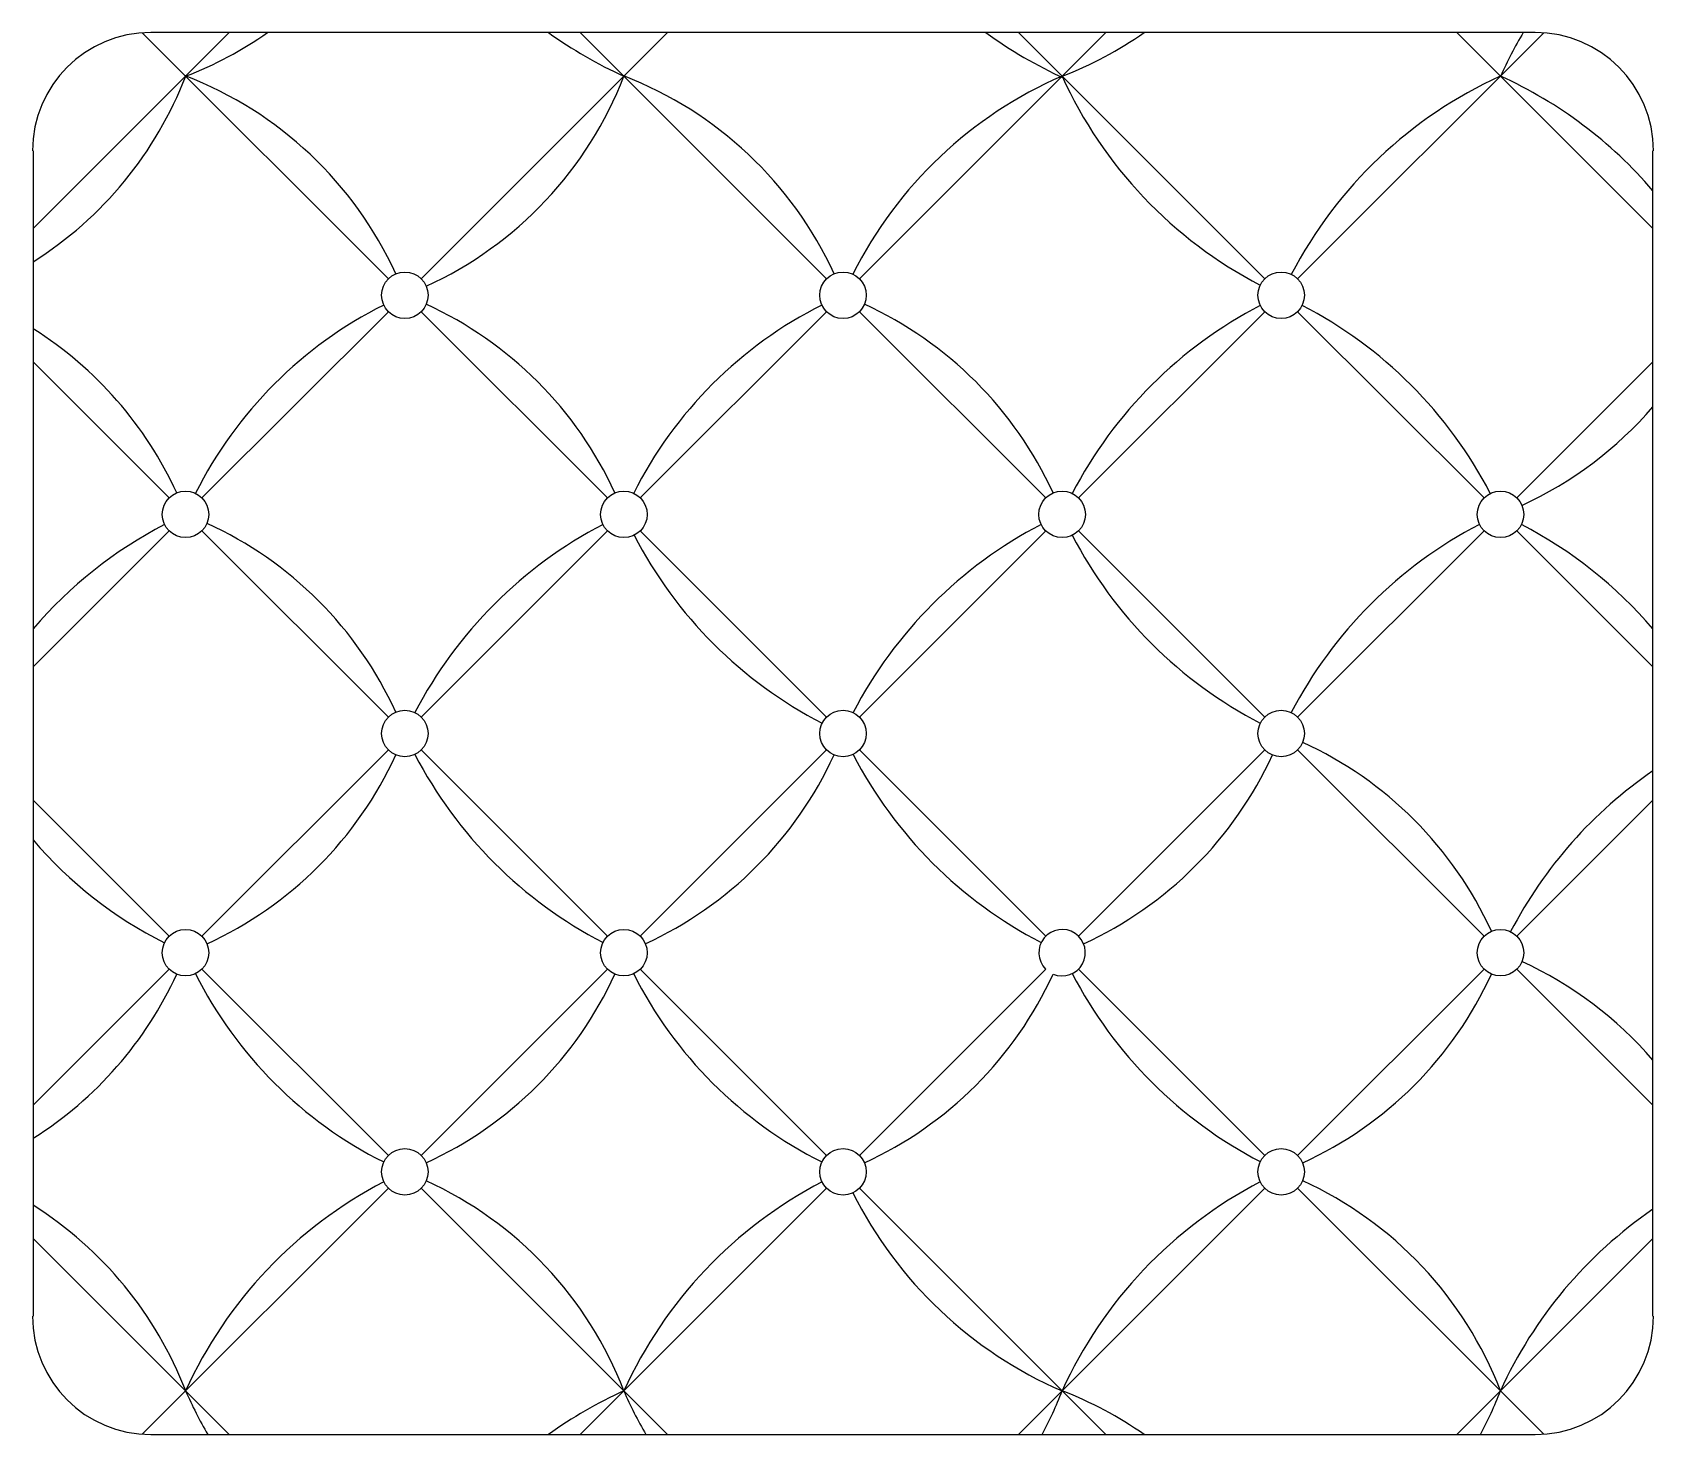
# Model space of a CAD drawing. Extents: x -0.52 to 0.52, y 0 to 0.9.
import ezdxf

# ---------------------------------------------------------------- set-up
doc = ezdxf.new("R2010")
doc.units = 0
doc.header["$MEASUREMENT"] = 0
doc.layers.add('LINHAFINA', color=11, linetype='CONTINUOUS')
doc.layers.add('MOVEIS', color=2, linetype='CONTINUOUS')

msp = doc.modelspace()

# ---------------------------------------------------------------- linework, layer by layer
at = {"layer": 'LINHAFINA'}
for p, q in [((-0.5227, 0.7783), (-0.3961, 0.9049)), ((-0.2934, 0.7459), (-0.4523, 0.9047)), ((-0.2722, 0.7459), (-0.1132, 0.9049)), ((-0.0106, 0.7459), (-0.1696, 0.9049)), ((0.0106, 0.7459), (0.1696, 0.9049)), ((0.2722, 0.7459), (0.1132, 0.9049)), ((0.2934, 0.7459), (0.4523, 0.9047)), ((0.5227, 0.7783), (0.3961, 0.9049)), ((-0.4137, 0.6045), (-0.2934, 0.7247)), ((-0.152, 0.6045), (-0.2722, 0.7247)), ((-0.1308, 0.6045), (-0.0106, 0.7247)), ((0.1308, 0.6045), (0.0106, 0.7247)), ((0.152, 0.6045), (0.2722, 0.7247)), ((0.4137, 0.6045), (0.2934, 0.7247)), ((-0.4349, 0.6045), (-0.5227, 0.6923)), ((0.4349, 0.6045), (0.5227, 0.6923)), ((-0.5227, 0.4955), (-0.4349, 0.5833)), ((-0.2934, 0.4631), (-0.4137, 0.5833)), ((-0.2722, 0.4631), (-0.152, 0.5833)), ((-0.0106, 0.4631), (-0.1308, 0.5833)), ((0.0106, 0.4631), (0.1308, 0.5833)), ((0.2722, 0.4631), (0.152, 0.5833)), ((0.2934, 0.4631), (0.4137, 0.5833)), ((0.5227, 0.4955), (0.4349, 0.5833)), ((-0.4137, 0.3217), (-0.2934, 0.4419)), ((-0.152, 0.3217), (-0.2722, 0.4419)), ((-0.1308, 0.3217), (-0.0106, 0.4419)), ((0.1308, 0.3217), (0.0106, 0.4419)), ((0.152, 0.3217), (0.2722, 0.4419)), ((0.4137, 0.3217), (0.2934, 0.4419)), ((-0.4349, 0.3217), (-0.5227, 0.4095)), ((0.4349, 0.3217), (0.5227, 0.4095)), ((-0.5227, 0.2126), (-0.4349, 0.3004)), ((-0.2934, 0.1802), (-0.4137, 0.3004)), ((-0.2722, 0.1802), (-0.152, 0.3004)), ((-0.0106, 0.1802), (-0.1308, 0.3004)), ((0.0106, 0.1802), (0.1308, 0.3004)), ((0.2722, 0.1802), (0.152, 0.3004)), ((0.2934, 0.1802), (0.4137, 0.3004)), ((0.5227, 0.2126), (0.4349, 0.3004)), ((-0.4523, 0.0002), (-0.2934, 0.159)), ((-0.1132, 0), (-0.2722, 0.159)), ((-0.1696, 0), (-0.0106, 0.159)), ((0.1696, 0), (0.0106, 0.159)), ((0.1132, 0), (0.2722, 0.159)), ((0.4523, 0.0002), (0.2934, 0.159)), ((-0.3961, 0), (-0.5227, 0.1266)), ((0.3961, 0), (0.5227, 0.1266))]:
    msp.add_line(p, q, dxfattribs=at)
for centre in [(-0.2828, 0.7353), (0, 0.7353), (0.2828, 0.7353), (-0.4243, 0.5939), (-0.1414, 0.5939), (0.1414, 0.5939), (0.4243, 0.5939), (-0.2828, 0.4525), (0, 0.4525), (0.2828, 0.4525), (-0.4243, 0.311), (-0.1414, 0.311), (0.4243, 0.311), (-0.2828, 0.1696), (0, 0.1696), (0.2828, 0.1696)]:
    msp.add_circle(centre, 0.015, dxfattribs=at)
for centre, radius, start, end in [((-0.5132, 1.1071), 0.247, 291.1135, 305.0482), ((-0.0237, 1.1358), 0.2846, 234.2314, 245.5729), ((0.2604, 1.1345), 0.2846, 233.7716, 245.5729), ((0.0525, 1.1071), 0.247, 291.1135, 305.0482), ((0.6834, 0.759), 0.2846, 149.1603, 155.5729), ((-0.6546, 0.9657), 0.247, 302.3025, 338.8865), ((-0.5132, 0.6464), 0.247, 24.5941, 68.8865), ((-0.3718, 0.9657), 0.247, 294.5941, 338.8865), ((-0.2304, 0.6464), 0.247, 24.5941, 68.8865), ((0.25, 0.6267), 0.2726, 113.4788, 153.368), ((0.4005, 0.9944), 0.2846, 204.4271, 242.5525), ((0.5419, 0.6176), 0.2846, 114.4271, 152.5525), ((0.3066, 0.6176), 0.2846, 40.594, 65.5729), ((-0.1742, 0.4853), 0.2726, 116.632, 153.368), ((-0.3718, 0.5049), 0.247, 24.5941, 65.4059), ((0.1086, 0.4853), 0.2726, 116.632, 153.368), ((-0.089, 0.5049), 0.247, 24.5941, 65.4059), ((0.4005, 0.4762), 0.2846, 117.4475, 152.5525), ((0.1652, 0.4762), 0.2846, 27.4475, 62.5525), ((-0.6546, 0.5049), 0.247, 24.5941, 57.6975), ((0.3353, 0.8243), 0.247, 294.5941, 319.3494), ((-0.3066, 0.3348), 0.2846, 117.4475, 139.406), ((-0.5132, 0.3635), 0.247, 24.5941, 65.4059), ((-0.0237, 0.3348), 0.2846, 117.4475, 152.5525), ((0.2591, 0.3348), 0.2846, 117.4475, 152.5525), ((0.5419, 0.3348), 0.2846, 117.4475, 152.5525), ((0.3066, 0.3348), 0.2846, 40.594, 62.5525), ((0.1177, 0.7116), 0.2846, 207.4475, 242.5525), ((0.4005, 0.7116), 0.2846, 207.4475, 242.5525), ((0.1939, 0.2221), 0.247, 24.5941, 65.4059), ((-0.5132, 0.5414), 0.247, 294.5941, 335.4059), ((-0.0237, 0.5701), 0.2846, 207.4475, 242.5525), ((-0.2304, 0.5414), 0.247, 294.5941, 335.4059), ((0.2591, 0.5701), 0.2846, 207.4475, 242.5525), ((0.0525, 0.5414), 0.247, 294.5941, 335.4059), ((0.6834, 0.1934), 0.2846, 124.3803, 152.5525), ((-0.3157, 0.5611), 0.2726, 220.5873, 243.368), ((0.1414, 0.311), 0.015, 247.1462, 225), ((0.3353, 0.0807), 0.247, 40.6506, 65.4059), ((-0.6546, 0.4), 0.247, 302.3025, 335.4059), ((-0.1742, 0.4196), 0.2726, 206.632, 243.368), ((-0.3718, 0.4), 0.247, 294.5941, 335.4059), ((0.1086, 0.4196), 0.2726, 206.632, 243.368), ((-0.089, 0.4), 0.247, 294.5941, 335.4059), ((0.4005, 0.4287), 0.2846, 207.4475, 242.5525), ((0.1939, 0.4), 0.247, 294.5941, 335.4059), ((-0.1652, -0.0895), 0.2846, 117.4475, 155.5729), ((-0.3718, -0.0608), 0.247, 21.1135, 65.4059), ((0.1177, -0.0895), 0.2846, 117.4475, 155.5729), ((0.4005, -0.0895), 0.2846, 117.4475, 155.5729), ((0.1939, -0.0608), 0.247, 21.1135, 65.4059), ((-0.6546, -0.0608), 0.247, 21.1135, 57.6975), ((0.25, 0.2782), 0.2726, 206.632, 246.5212), ((0.6834, -0.0895), 0.2846, 124.3803, 155.5729), ((-0.1742, 0.1368), 0.2726, 203.4788, 210.1237), ((-0.0237, -0.2309), 0.2846, 114.4271, 125.7686), ((0.1086, 0.1368), 0.2726, 203.4788, 210.1237), ((-0.089, 0.1172), 0.247, 331.6787, 338.8865), ((0.0525, -0.2022), 0.247, 54.9518, 68.8865), ((0.1939, 0.1172), 0.247, 331.6787, 338.8865)]:
    msp.add_arc(centre, radius, start, end, dxfattribs=at)
at = {"layer": 'MOVEIS'}
for points in [[(0.4467, 0.9049), (-0.4467, 0.9049)], [(-0.5227, 0.8285), (-0.5227, 0.0764)], [(0.5227, 0.0764), (0.5227, 0.8285)], [(-0.4467, 0), (0.4467, 0)]]:
    msp.add_lwpolyline(points, dxfattribs=at)
for centre, start, end in [((-0.4467, 0.8285), 90, 180), ((0.4467, 0.8285), 0, 90), ((-0.4467, 0.0764), 180, 270), ((0.4467, 0.0764), 270, 0)]:
    msp.add_arc(centre, 0.0764, start, end, dxfattribs=at)

doc.saveas('drawing.dxf')
